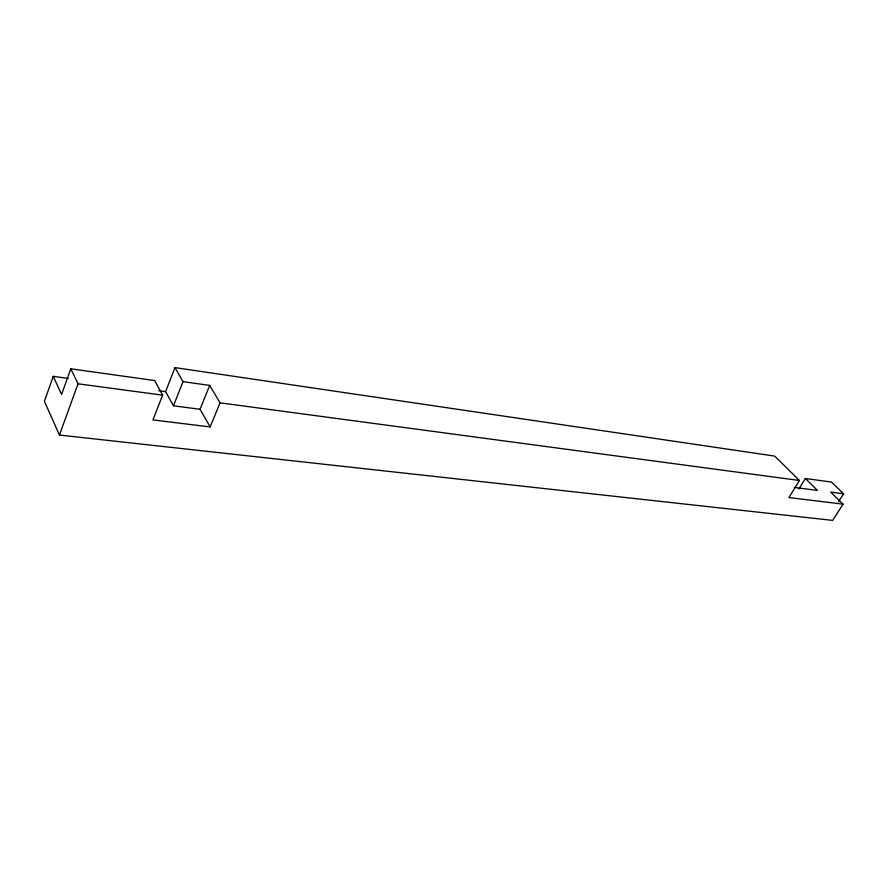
<?xml version="1.0" encoding="UTF-8"?>
<svg xmlns="http://www.w3.org/2000/svg" width="888" height="888" viewBox="0 0 888 888"><rect width="100%" height="100%" fill="white"/><g stroke="black" fill="none" stroke-linecap="round" stroke-linejoin="round"><path stroke-width="1.33" d="M68.298 378.399L53.225 376.357L44.4 401.332L59.452 435.053L832.722 520.39L843.056 504.151L830.669 492.119L843.6 493.784L838.516 501.787M843.056 504.151L788.91 497.546L799.433 480.486L774.702 456.099L174.992 367.61L183.017 381.629L209.712 385.403L220.058 402.841L210.156 426.917L152.947 419.935L162.637 395.149L154.634 380.552L70.785 368.798L61.605 394.439L53.225 376.357M59.452 435.053L78.022 383.805L70.785 368.798M210.156 426.917L200.033 409.268L173.438 405.816L165.59 391.619L174.992 367.61M173.438 405.816L183.017 381.629M200.033 409.268L209.712 385.403M798.911 488.933L805.361 478.51L831.423 482.051L843.6 493.784M794.327 487.423L817.504 490.42L805.361 478.51M78.022 383.805L162.637 395.149M220.058 402.841L799.433 480.486M158.741 390.687L165.59 391.619"/></g></svg>
